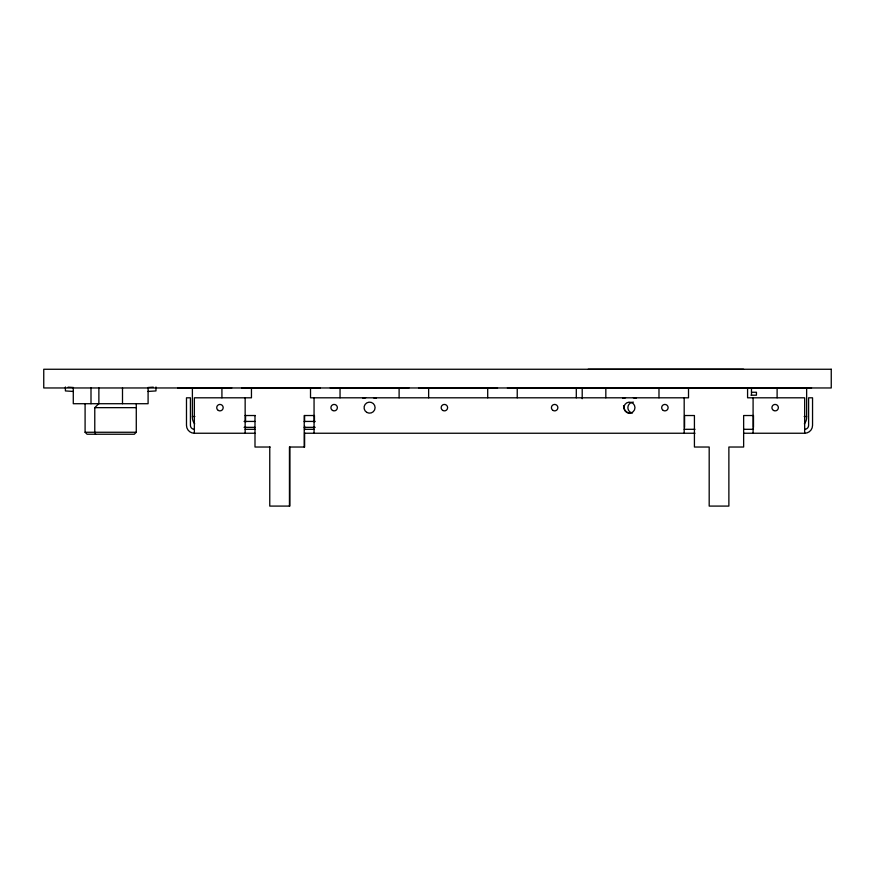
<?xml version="1.0" encoding="UTF-8"?>
<svg xmlns="http://www.w3.org/2000/svg" width="875" height="875" viewBox="0 0 875 875"><rect width="100%" height="100%" fill="white"/><g stroke="black" fill="none" stroke-linecap="round" stroke-linejoin="round"><path stroke-width="1.31" d="M751.428 392.098L751.516 388.314M751.494 394.789L751.516 392.252L756.438 392.252L756.438 395.205L750.925 395.205M95.583 434.23L94.773 432.261L94.773 407.652L98.711 403.714M136.281 403.714L136.281 432.261L134.312 434.23L87.062 434.23L85.094 432.261L85.094 403.714M147.886 387.516L153.278 387.155M147.984 391.453L155.969 390.928L155.969 386.98M746.637 388.314L751.428 388.314M94.773 407.652L136.281 407.652M245.153 415.527L255.391 415.527M192.391 416.511L194.852 416.511M804.18 416.511L806.641 416.511M244.07 421.433L254.997 421.433M304.205 421.433L315.142 421.433M244.07 427.339L254.997 427.339M304.205 427.339L315.142 427.339M245.153 429.308L255.041 429.308M304.598 429.308L314.059 429.308M684.184 429.308L694.991 429.308M743.63 429.308L753.484 429.308M85.094 432.261L136.281 432.261M194.359 429.308A3.938 3.938 0 0 1 190.422 425.37L190.422 397.808L186.484 397.808L186.484 425.37A7.875 7.875 0 0 0 194.359 433.245L255.041 433.245M304.598 433.245L694.991 433.245M743.63 433.245L804.672 433.245A7.875 7.875 0 0 0 812.547 425.37L812.547 397.808L808.609 397.808L808.609 425.37A3.938 3.938 0 0 1 804.672 429.308M270.156 447.027L254.997 447.027L254.997 415.527M68.097 387.155L73.489 387.516M73.391 391.453L65.406 390.928L65.406 386.98M811.562 387.964L507.391 387.964M806.641 387.964L806.641 417.495A9.844 9.844 0 0 1 804.333 423.817M804.672 433.245L804.672 397.808L747.578 397.808L747.578 387.964M777.109 387.964L777.109 397.808M753.484 427.339L753.484 415.527L743.641 415.527L743.641 447.027L728.875 447.027L728.875 506.089L709.188 506.089L709.188 447.027L694.422 447.027L694.422 415.527L684.578 415.527L684.578 427.339M753.091 397.808L753.091 433.245M743.575 369.261L588.175 369.261M688.516 387.964L688.516 397.808L310.516 397.808L310.516 387.964M684.184 397.808L684.184 433.245M658.984 387.964L658.984 397.808M605.828 387.964L605.828 397.808M582.203 387.964L582.203 398.705M576.297 387.964L576.297 397.808M517.234 387.964L517.234 397.808M497.547 387.964L418.797 387.964M487.703 387.964L487.703 397.808M428.641 387.964L428.641 397.808M408.953 387.964L330.203 387.964M399.109 387.964L399.109 397.808M340.047 387.964L340.047 397.808M320.359 387.964L241.609 387.964M314.453 422.417L314.453 415.527L304.216 415.527L304.216 447.027M314.453 426.738L314.453 427.339M314.059 397.808L314.059 433.245M304.609 415.527L304.609 422.089M304.609 426.027L304.609 429.964M304.609 432.589L304.609 447.027L289.45 447.027L289.45 506.089M289.844 447.027L289.844 506.089L269.762 506.089L269.762 447.027M251.453 387.964L251.453 397.808L194.359 397.808L194.359 433.245M245.547 415.527L245.547 422.417M245.547 426.738L245.547 427.339M245.153 397.808L245.153 433.245M231.766 387.964L177.625 387.964M221.922 387.964L221.922 397.808M192.391 387.964L192.391 417.495A9.844 9.844 0 0 0 194.698 423.817M148.094 387.964L148.094 403.714L73.281 403.714L73.281 387.964M122.5 387.964L122.5 403.714M98.875 387.964L98.875 403.714M91 387.964L91 403.714M632.428 413.077A5.513 5.513 0 0 1 627.9 407.17A5.513 5.513 0 0 1 633.391 402.139M630.055 413.438A7.875 7.875 0 0 1 623.547 405.683M622.825 398.278A7.875 7.875 0 0 1 625.516 397.808M633.391 397.808A7.875 7.875 0 0 1 636.081 398.278M362.95 398.278A7.875 7.875 0 0 1 365.641 397.808M373.516 397.808A7.875 7.875 0 0 1 376.206 398.278M831.25 369.261L43.75 369.261L43.75 387.964L831.25 387.964L831.25 369.261M366.822 412.42A5.513 5.513 0 0 0 375.091 407.652A5.513 5.513 0 0 0 366.822 402.872A5.513 5.513 0 0 0 366.822 412.42M626.697 412.42A5.513 5.513 0 0 0 634.966 407.652A5.513 5.513 0 0 0 626.697 402.872A5.513 5.513 0 0 0 626.697 412.42M218.334 410.452A3.237 3.237 0 0 0 223.191 407.652A3.237 3.237 0 0 0 218.334 404.852A3.237 3.237 0 0 0 218.334 410.452M663.272 410.452A3.237 3.237 0 0 0 668.128 407.652A3.237 3.237 0 0 0 663.272 404.852A3.237 3.237 0 0 0 663.272 410.452M332.522 410.452A3.237 3.237 0 0 0 337.378 407.652A3.237 3.237 0 0 0 332.522 404.852A3.237 3.237 0 0 0 332.522 410.452M553.022 410.452A3.237 3.237 0 0 0 557.878 407.652A3.237 3.237 0 0 0 553.022 404.852A3.237 3.237 0 0 0 553.022 410.452M442.772 410.452A3.237 3.237 0 0 0 447.628 407.652A3.237 3.237 0 0 0 442.772 404.852A3.237 3.237 0 0 0 442.772 410.452M773.522 410.452A3.237 3.237 0 0 0 778.378 407.652A3.237 3.237 0 0 0 773.522 404.852A3.237 3.237 0 0 0 773.522 410.452"/></g></svg>
